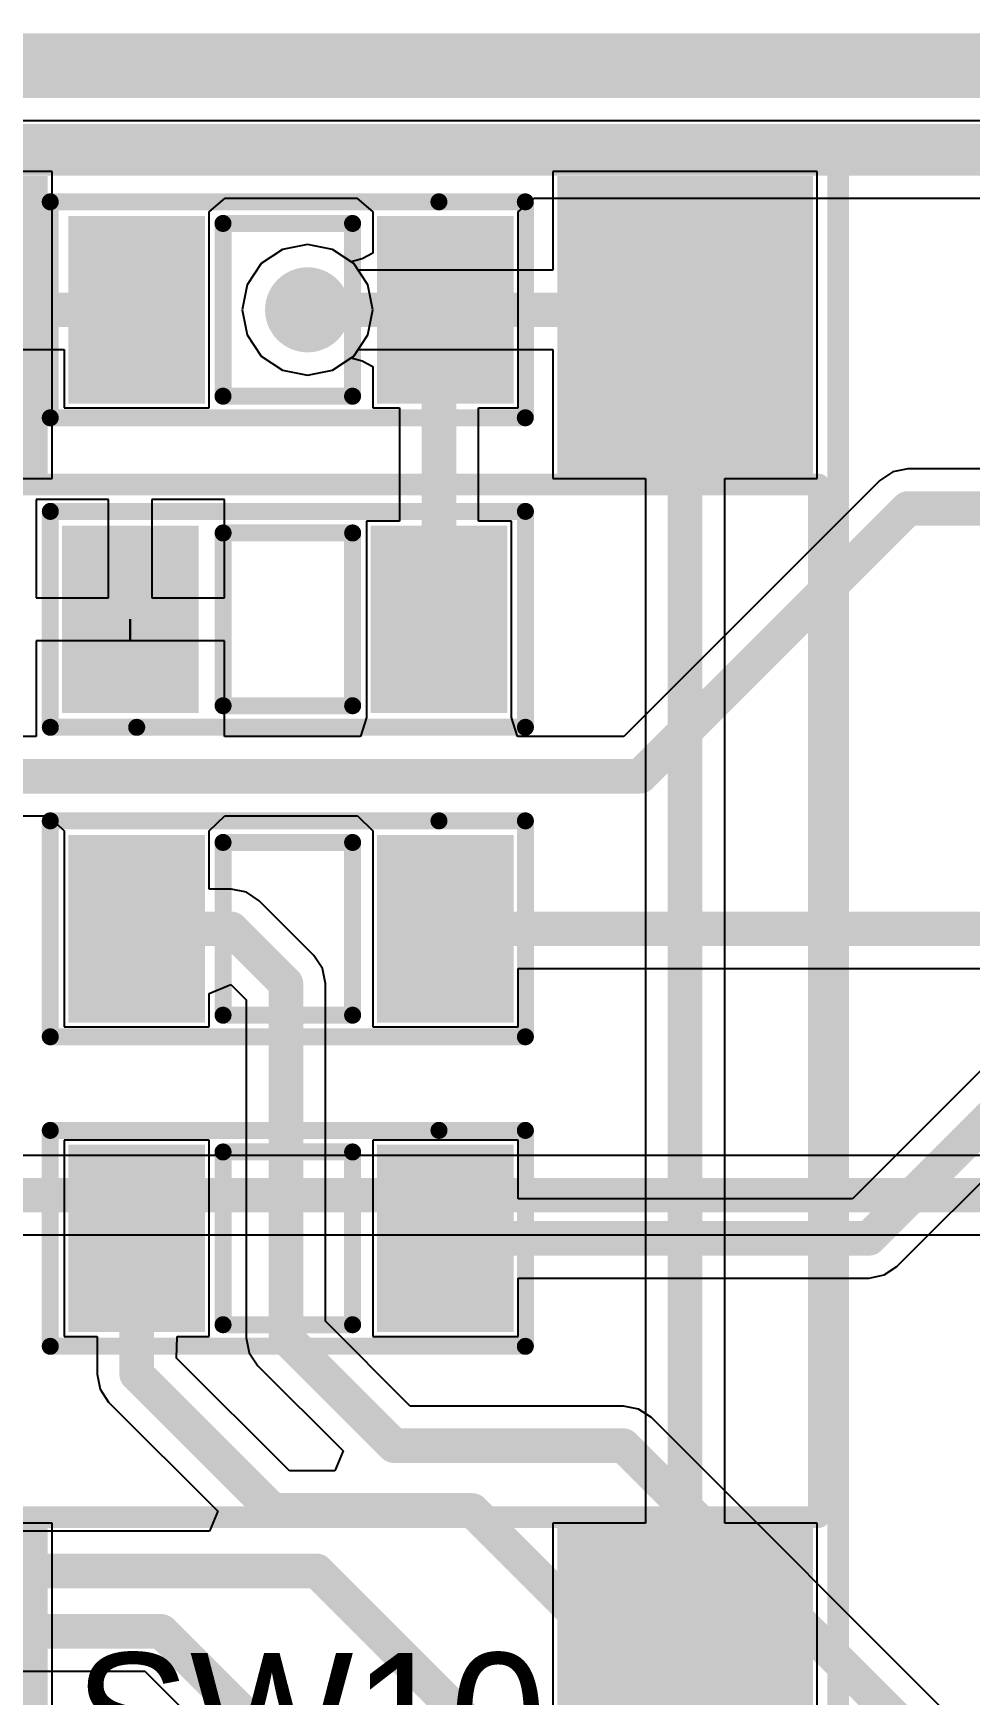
# Model space of a CAD drawing. Header units: millimetres. Extents: x 3.6 to 6.79, y 1.07 to 2.73.
# Drawn here: x 6.0175 to 6.2343, y 2.3493 to 2.734 of the extents above; entities that cross this region are included whole.
import ezdxf

# ---------------------------------------------------------------- set-up
doc = ezdxf.new("R2010")
doc.units = ezdxf.units.MM
doc.header["$MEASUREMENT"] = 0
for name, color, linetype in [('BottomLayer', 5, 'Continuous'), ('BottomOverlay', 54, 'Continuous'), ('BottomPaste', 16, 'Continuous'), ('BottomSolder', 6, 'Continuous'), ('KeepOutLayer', 6, 'Continuous'), ('Mechanical15', 56, 'Continuous'), ('MidLayer1', 16, 'Continuous'), ('MidLayer2', 76, 'Continuous'), ('MultiLayer', 9, 'Continuous'), ('TopLayer', 1, 'Continuous'), ('TopOverlay', 2, 'Continuous'), ('TopPaste', 8, 'Continuous'), ('TopSolder', 216, 'Continuous'), ('ViaHoleLayer', 16, 'Continuous')]:
    doc.layers.add(name, color=color, linetype=linetype)

# ---------------------------------------------------------------- blocks, each defined once
blk = doc.blocks.new('SW2_SMD_24')
at = {"layer": 'Mechanical15', "const_width": 0.005}
for points in [[(0.19685, 0.12402), (0.19685, -0.12402)], [(-0.19685, -0.12402), (0.19685, -0.12402)]]:
    blk.add_lwpolyline(points, dxfattribs=at)
at = {"layer": 'Mechanical15', "const_width": 0.0025}
blk.add_lwpolyline([(0.1956, -0.12402, 1), (0.1981, -0.12402, 1)], format="xyb", close=True, dxfattribs=at)
blk.add_lwpolyline([(0.1956, -0.12402, 1), (0.1981, -0.12402, 1)], format="xyb", close=True, dxfattribs=at)
at = {"layer": 'TopLayer'}
for points in [[(-0.18701, -0.11417), (-0.12598, -0.11417), (-0.18701, -0.06299), (-0.12598, -0.06299)], [(0.12598, -0.11417), (0.18701, -0.11417), (0.12598, -0.06299), (0.18701, -0.06299)]]:
    blk.add_solid(points, dxfattribs=at)
at = {"layer": 'TopOverlay', "const_width": 0.005}
for points in [[(-0.11955, 0.11955), (-0.11955, -0.11955)], [(0.11955, 0.11955), (0.11955, -0.11955)], [(-0.11955, -0.11955), (0.11955, -0.11955)]]:
    blk.add_lwpolyline(points, dxfattribs=at)
at = {"layer": 'TopOverlay', "const_width": 0.0025}
for points in [[(-0.1208, -0.11955, 1), (-0.1183, -0.11955, 1)], [(-0.1208, -0.11955, 1), (-0.1183, -0.11955, 1)], [(0.1183, -0.11955, 1), (0.1208, -0.11955, 1)], [(0.1183, -0.11955, 1), (0.1208, -0.11955, 1)]]:
    blk.add_lwpolyline(points, format="xyb", close=True, dxfattribs=at)
at = {"layer": 'TopPaste'}
for points in [[(-0.18701, -0.11417), (-0.12598, -0.11417), (-0.18701, -0.06299), (-0.12598, -0.06299)], [(0.12598, -0.11417), (0.18701, -0.11417), (0.12598, -0.06299), (0.18701, -0.06299)]]:
    blk.add_solid(points, dxfattribs=at)
at = {"layer": 'TopSolder'}
for points in [[(-0.19101, 0.05899), (-0.12198, 0.05899), (-0.19101, 0.11817), (-0.12198, 0.11817)], [(0.12198, 0.05899), (0.19101, 0.05899), (0.12198, 0.11817), (0.19101, 0.11817)], [(-0.19101, -0.11817), (-0.12198, -0.11817), (-0.19101, -0.05899), (-0.12198, -0.05899)], [(0.12198, -0.11817), (0.19101, -0.11817), (0.12198, -0.05899), (0.19101, -0.05899)]]:
    blk.add_solid(points, dxfattribs=at)
blk = doc.blocks.new('RES_SMD_0603_B_38')
at = {"layer": 'BottomLayer'}
for points in [[(-0.04681, -0.01772), (-0.02319, -0.01772), (-0.04681, 0.01772), (-0.02319, 0.01772)], [(0.02468, -0.01772), (0.0483, -0.01772), (0.02468, 0.01771), (0.0483, 0.01771)]]:
    blk.add_solid(points, dxfattribs=at)
at = {"layer": 'BottomOverlay', "const_width": 0.00394}
for points in [[(0.035, 0.025), (-0.055, 0.025)], [(-0.055, 0.025), (-0.055, -0.025)], [(0.055, 0.025), (0.035, 0.025)], [(0.055, 0.025), (0.055, -0.025)], [(0.015, 0.02), (-0.015, 0.02)], [(-0.015, 0.02), (-0.015, -0.02)], [(0.015, 0.02), (0.015, -0.02)], [(0.015, -0.02), (-0.015, -0.02)], [(0.055, -0.025), (-0.055, -0.025)]]:
    blk.add_lwpolyline(points, dxfattribs=at)
at = {"layer": 'BottomOverlay', "const_width": 0.00197}
for points in [[(-0.05599, 0.025, 1), (-0.05402, 0.025, 1)], [(-0.05599, 0.025, 1), (-0.05402, 0.025, 1)], [(0.03401, 0.025, 1), (0.03598, 0.025, 1)], [(0.03401, 0.025, 1), (0.03598, 0.025, 1)], [(0.05401, 0.025, 1), (0.05598, 0.025, 1)], [(0.05401, 0.025, 1), (0.05598, 0.025, 1)], [(-0.01599, 0.02, 1), (-0.01402, 0.02, 1)], [(-0.01599, 0.02, 1), (-0.01402, 0.02, 1)], [(0.01401, 0.02, 1), (0.01598, 0.02, 1)], [(0.01401, 0.02, 1), (0.01598, 0.02, 1)], [(-0.01599, -0.02, 1), (-0.01402, -0.02, 1)], [(-0.01599, -0.02, 1), (-0.01402, -0.02, 1)], [(0.01401, -0.02, 1), (0.01598, -0.02, 1)], [(0.01401, -0.02, 1), (0.01598, -0.02, 1)], [(-0.05599, -0.025, 1), (-0.05402, -0.025, 1)], [(-0.05599, -0.025, 1), (-0.05402, -0.025, 1)], [(0.05401, -0.025, 1), (0.05598, -0.025, 1)], [(0.05401, -0.025, 1), (0.05598, -0.025, 1)]]:
    blk.add_lwpolyline(points, format="xyb", close=True, dxfattribs=at)
at = {"layer": 'BottomPaste'}
for points in [[(-0.04681, -0.01772), (-0.02319, -0.01772), (-0.04681, 0.01772), (-0.02319, 0.01772)], [(0.02468, -0.01772), (0.0483, -0.01772), (0.02468, 0.01771), (0.0483, 0.01771)]]:
    blk.add_solid(points, dxfattribs=at)
at = {"layer": 'BottomSolder'}
for points in [[(-0.05081, -0.02172), (-0.01919, -0.02172), (-0.05081, 0.02172), (-0.01919, 0.02172)], [(0.02068, -0.02172), (0.0523, -0.02172), (0.02068, 0.02171), (0.0523, 0.02171)]]:
    blk.add_solid(points, dxfattribs=at)
blk = doc.blocks.new('RES_SMD_0603_B_39')
at = {"layer": 'BottomLayer'}
for points in [[(-0.04681, -0.01772), (-0.02319, -0.01772), (-0.04681, 0.01772), (-0.02319, 0.01772)], [(0.02468, -0.01772), (0.0483, -0.01772), (0.02468, 0.01771), (0.0483, 0.01771)]]:
    blk.add_solid(points, dxfattribs=at)
at = {"layer": 'BottomOverlay', "const_width": 0.00394}
for points in [[(-0.055, 0.025), (0.035, 0.025)], [(-0.055, -0.025), (-0.055, 0.025)], [(0.035, 0.025), (0.055, 0.025)], [(0.055, -0.025), (0.055, 0.025)], [(-0.015, 0.02), (0.015, 0.02)], [(-0.015, -0.02), (-0.015, 0.02)], [(0.015, -0.02), (0.015, 0.02)], [(-0.015, -0.02), (0.015, -0.02)], [(-0.055, -0.025), (0.055, -0.025)]]:
    blk.add_lwpolyline(points, dxfattribs=at)
at = {"layer": 'BottomOverlay', "const_width": 0.00197}
for points in [[(-0.05599, 0.025, 1), (-0.05402, 0.025, 1)], [(-0.05599, 0.025, 1), (-0.05402, 0.025, 1)], [(0.03401, 0.025, 1), (0.03598, 0.025, 1)], [(0.03401, 0.025, 1), (0.03598, 0.025, 1)], [(0.05401, 0.025, 1), (0.05598, 0.025, 1)], [(0.05401, 0.025, 1), (0.05598, 0.025, 1)], [(-0.01599, 0.02, 1), (-0.01402, 0.02, 1)], [(-0.01599, 0.02, 1), (-0.01402, 0.02, 1)], [(0.01401, 0.02, 1), (0.01598, 0.02, 1)], [(0.01401, 0.02, 1), (0.01598, 0.02, 1)], [(-0.01599, -0.02, 1), (-0.01402, -0.02, 1)], [(-0.01599, -0.02, 1), (-0.01402, -0.02, 1)], [(0.01401, -0.02, 1), (0.01598, -0.02, 1)], [(0.01401, -0.02, 1), (0.01598, -0.02, 1)], [(-0.05599, -0.025, 1), (-0.05402, -0.025, 1)], [(-0.05599, -0.025, 1), (-0.05402, -0.025, 1)], [(0.05401, -0.025, 1), (0.05598, -0.025, 1)], [(0.05401, -0.025, 1), (0.05598, -0.025, 1)]]:
    blk.add_lwpolyline(points, format="xyb", close=True, dxfattribs=at)
at = {"layer": 'BottomPaste'}
for points in [[(-0.04681, -0.01772), (-0.02319, -0.01772), (-0.04681, 0.01772), (-0.02319, 0.01772)], [(0.02468, -0.01772), (0.0483, -0.01772), (0.02468, 0.01771), (0.0483, 0.01771)]]:
    blk.add_solid(points, dxfattribs=at)
at = {"layer": 'BottomSolder'}
for points in [[(-0.05081, -0.02172), (-0.01919, -0.02172), (-0.05081, 0.02172), (-0.01919, 0.02172)], [(0.02068, -0.02172), (0.0523, -0.02172), (0.02068, 0.02171), (0.0523, 0.02171)]]:
    blk.add_solid(points, dxfattribs=at)
blk = doc.blocks.new('RES_SMD_0603_B_53')
at = {"layer": 'BottomLayer'}
for points in [[(-0.04681, -0.01772), (-0.02319, -0.01772), (-0.04681, 0.01772), (-0.02319, 0.01772)], [(0.02468, -0.01772), (0.0483, -0.01772), (0.02468, 0.01771), (0.0483, 0.01771)]]:
    blk.add_solid(points, dxfattribs=at)
at = {"layer": 'BottomOverlay', "const_width": 0.00394}
for points in [[(-0.055, 0.025), (0.035, 0.025)], [(-0.055, -0.025), (-0.055, 0.025)], [(0.035, 0.025), (0.055, 0.025)], [(0.055, -0.025), (0.055, 0.025)], [(-0.015, 0.02), (0.015, 0.02)], [(-0.015, -0.02), (-0.015, 0.02)], [(0.015, -0.02), (0.015, 0.02)], [(-0.015, -0.02), (0.015, -0.02)], [(-0.055, -0.025), (0.055, -0.025)]]:
    blk.add_lwpolyline(points, dxfattribs=at)
at = {"layer": 'BottomOverlay', "const_width": 0.00197}
for points in [[(-0.05599, 0.025, 1), (-0.05402, 0.025, 1)], [(-0.05599, 0.025, 1), (-0.05402, 0.025, 1)], [(0.03401, 0.025, 1), (0.03598, 0.025, 1)], [(0.03401, 0.025, 1), (0.03598, 0.025, 1)], [(0.05401, 0.025, 1), (0.05598, 0.025, 1)], [(0.05401, 0.025, 1), (0.05598, 0.025, 1)], [(-0.01599, 0.02, 1), (-0.01402, 0.02, 1)], [(-0.01599, 0.02, 1), (-0.01402, 0.02, 1)], [(0.01401, 0.02, 1), (0.01598, 0.02, 1)], [(0.01401, 0.02, 1), (0.01598, 0.02, 1)], [(-0.01599, -0.02, 1), (-0.01402, -0.02, 1)], [(-0.01599, -0.02, 1), (-0.01402, -0.02, 1)], [(0.01401, -0.02, 1), (0.01598, -0.02, 1)], [(0.01401, -0.02, 1), (0.01598, -0.02, 1)], [(-0.05599, -0.025, 1), (-0.05402, -0.025, 1)], [(-0.05599, -0.025, 1), (-0.05402, -0.025, 1)], [(0.05401, -0.025, 1), (0.05598, -0.025, 1)], [(0.05401, -0.025, 1), (0.05598, -0.025, 1)]]:
    blk.add_lwpolyline(points, format="xyb", close=True, dxfattribs=at)
at = {"layer": 'BottomPaste'}
for points in [[(-0.04681, -0.01772), (-0.02319, -0.01772), (-0.04681, 0.01772), (-0.02319, 0.01772)], [(0.02468, -0.01772), (0.0483, -0.01772), (0.02468, 0.01771), (0.0483, 0.01771)]]:
    blk.add_solid(points, dxfattribs=at)
at = {"layer": 'BottomSolder'}
for points in [[(-0.05081, -0.02172), (-0.01919, -0.02172), (-0.05081, 0.02172), (-0.01919, 0.02172)], [(0.02068, -0.02172), (0.0523, -0.02172), (0.02068, 0.02171), (0.0523, 0.02171)]]:
    blk.add_solid(points, dxfattribs=at)
blk = doc.blocks.new('RES_SMD_0603_B_54')
at = {"layer": 'BottomLayer'}
for points in [[(-0.04681, -0.01772), (-0.02319, -0.01772), (-0.04681, 0.01772), (-0.02319, 0.01772)], [(0.02468, -0.01772), (0.0483, -0.01772), (0.02468, 0.01771), (0.0483, 0.01771)]]:
    blk.add_solid(points, dxfattribs=at)
at = {"layer": 'BottomOverlay', "const_width": 0.00394}
for points in [[(-0.055, 0.025), (0.035, 0.025)], [(-0.055, -0.025), (-0.055, 0.025)], [(0.035, 0.025), (0.055, 0.025)], [(0.055, -0.025), (0.055, 0.025)], [(-0.015, 0.02), (0.015, 0.02)], [(-0.015, -0.02), (-0.015, 0.02)], [(0.015, -0.02), (0.015, 0.02)], [(-0.015, -0.02), (0.015, -0.02)], [(-0.055, -0.025), (0.055, -0.025)]]:
    blk.add_lwpolyline(points, dxfattribs=at)
at = {"layer": 'BottomOverlay', "const_width": 0.00197}
for points in [[(-0.05599, 0.025, 1), (-0.05402, 0.025, 1)], [(-0.05599, 0.025, 1), (-0.05402, 0.025, 1)], [(0.03401, 0.025, 1), (0.03598, 0.025, 1)], [(0.03401, 0.025, 1), (0.03598, 0.025, 1)], [(0.05401, 0.025, 1), (0.05598, 0.025, 1)], [(0.05401, 0.025, 1), (0.05598, 0.025, 1)], [(-0.01599, 0.02, 1), (-0.01402, 0.02, 1)], [(-0.01599, 0.02, 1), (-0.01402, 0.02, 1)], [(0.01401, 0.02, 1), (0.01598, 0.02, 1)], [(0.01401, 0.02, 1), (0.01598, 0.02, 1)], [(-0.01599, -0.02, 1), (-0.01402, -0.02, 1)], [(-0.01599, -0.02, 1), (-0.01402, -0.02, 1)], [(0.01401, -0.02, 1), (0.01598, -0.02, 1)], [(0.01401, -0.02, 1), (0.01598, -0.02, 1)], [(-0.05599, -0.025, 1), (-0.05402, -0.025, 1)], [(-0.05599, -0.025, 1), (-0.05402, -0.025, 1)], [(0.05401, -0.025, 1), (0.05598, -0.025, 1)], [(0.05401, -0.025, 1), (0.05598, -0.025, 1)]]:
    blk.add_lwpolyline(points, format="xyb", close=True, dxfattribs=at)
at = {"layer": 'BottomPaste'}
for points in [[(-0.04681, -0.01772), (-0.02319, -0.01772), (-0.04681, 0.01772), (-0.02319, 0.01772)], [(0.02468, -0.01772), (0.0483, -0.01772), (0.02468, 0.01771), (0.0483, 0.01771)]]:
    blk.add_solid(points, dxfattribs=at)
at = {"layer": 'BottomSolder'}
for points in [[(-0.05081, -0.02172), (-0.01919, -0.02172), (-0.05081, 0.02172), (-0.01919, 0.02172)], [(0.02068, -0.02172), (0.0523, -0.02172), (0.02068, 0.02171), (0.0523, 0.02171)]]:
    blk.add_solid(points, dxfattribs=at)

msp = doc.modelspace()

# ---------------------------------------------------------------- linework, layer by layer
at = {"layer": 'BottomLayer'}
for p, q in [((6.05824, 2.69272), (6.06195, 2.69583)), ((6.06195, 2.69583), (6.0924, 2.69583)), ((6.0924, 2.69583), (6.09611, 2.69271)), ((6.12973, 2.69271), (6.13344, 2.69583)), ((6.13344, 2.69583), (6.54091, 2.69583)), ((6.05824, 2.64728), (6.05824, 2.69272)), ((6.09611, 2.69271), (6.09611, 2.69083)), ((6.09611, 2.69083), (6.09611, 2.68311)), ((6.12973, 2.69083), (6.12973, 2.69271)), ((6.12973, 2.64728), (6.12973, 2.69083)), ((6.07521, 2.68398), (6.0703, 2.6807)), ((6.081, 2.68513), (6.07521, 2.68398)), ((6.0868, 2.68398), (6.081, 2.68513)), ((6.09111, 2.6811), (6.0868, 2.68398)), ((6.09368, 2.68178), (6.09111, 2.6811)), ((6.09611, 2.68311), (6.09368, 2.68178)), ((6.0703, 2.6807), (6.06702, 2.67579)), ((6.06702, 2.67579), (6.06587, 2.67)), ((6.06587, 2.67), (6.06702, 2.6642)), ((6.06702, 2.6642), (6.0703, 2.65929)), ((5.87108, 2.66082), (6.02462, 2.66082)), ((6.02462, 2.66082), (6.02462, 2.64728)), ((6.0703, 2.65929), (6.07521, 2.65601)), ((6.0868, 2.65601), (6.09111, 2.65889)), ((6.09111, 2.65889), (6.09368, 2.65821)), ((6.07521, 2.65601), (6.081, 2.65486)), ((6.081, 2.65486), (6.0868, 2.65601)), ((6.09368, 2.65821), (6.09611, 2.65688)), ((6.09611, 2.65688), (6.09611, 2.64728)), ((6.02462, 2.64728), (6.05824, 2.64728)), ((6.09611, 2.64728), (6.10226, 2.64728)), ((6.10226, 2.64728), (6.10226, 2.62105)), ((6.12062, 2.62105), (6.12062, 2.64728)), ((6.12062, 2.64728), (6.12973, 2.64728)), ((6.21649, 2.63248), (6.21351, 2.63049)), ((6.22, 2.63318), (6.21649, 2.63248)), ((6.252, 2.63318), (6.22, 2.63318)), ((6.21351, 2.63049), (6.1542, 2.57118)), ((6.03495, 2.62605), (6.01814, 2.62605)), ((6.01814, 2.62605), (6.01814, 2.60334)), ((6.03495, 2.60334), (6.03495, 2.62605)), ((6.06176, 2.62605), (6.04495, 2.62605)), ((6.04495, 2.62605), (6.04495, 2.60334)), ((6.06176, 2.60334), (6.06176, 2.62605)), ((6.10226, 2.62105), (6.09463, 2.62105)), ((6.09463, 2.62105), (6.09463, 2.57618)), ((6.12825, 2.62105), (6.12062, 2.62105)), ((6.12825, 2.57618), (6.12825, 2.62105)), ((6.01814, 2.60334), (6.03495, 2.60334)), ((6.04495, 2.60334), (6.06176, 2.60334)), ((6.03995, 2.59334), (6.03995, 2.59834)), ((6.03995, 2.59834), (6.03995, 2.59834)), ((6.03995, 2.59834), (6.03995, 2.59334)), ((6.03995, 2.59334), (6.01814, 2.59334)), ((6.01814, 2.59334), (6.01814, 2.57118)), ((6.06176, 2.59334), (6.03995, 2.59334)), ((6.06176, 2.57118), (6.06176, 2.59334)), ((6.09463, 2.57562), (6.09328, 2.57118)), ((6.09463, 2.57618), (6.09463, 2.57562)), ((6.12825, 2.57562), (6.12825, 2.57618)), ((6.1296, 2.57118), (6.12825, 2.57562)), ((6.01814, 2.57118), (5.925, 2.57118)), ((6.09328, 2.57118), (6.06176, 2.57118)), ((6.1542, 2.57118), (6.1296, 2.57118)), ((6.30682, 2.5638), (6.20719, 2.46417)), ((5.9288, 2.55282), (6.02105, 2.55282)), ((6.02105, 2.55282), (6.02463, 2.54938)), ((6.05825, 2.54938), (6.06183, 2.55282)), ((6.06183, 2.55282), (6.09255, 2.55282)), ((6.09255, 2.55282), (6.09612, 2.54938)), ((6.02463, 2.54938), (6.02463, 2.54782)), ((6.02463, 2.54782), (6.02463, 2.50395)), ((6.05825, 2.54782), (6.05825, 2.54938)), ((6.05825, 2.53584), (6.05825, 2.54782)), ((6.09612, 2.54938), (6.09612, 2.54782)), ((6.09612, 2.54782), (6.09612, 2.50395)), ((6.06333, 2.53584), (6.05825, 2.53584)), ((6.06684, 2.53514), (6.06333, 2.53584)), ((6.06982, 2.53316), (6.06684, 2.53514)), ((6.08249, 2.52049), (6.06982, 2.53316)), ((6.08448, 2.51751), (6.08249, 2.52049)), ((6.08518, 2.514), (6.08448, 2.51751)), ((6.12974, 2.50395), (6.12974, 2.51749)), ((6.12974, 2.51749), (6.23866, 2.51749)), ((6.05825, 2.5117), (6.06325, 2.51377)), ((6.06325, 2.51377), (6.06682, 2.5102)), ((6.08518, 2.4358), (6.08518, 2.514)), ((6.05825, 2.50395), (6.05825, 2.5117)), ((6.06682, 2.5102), (6.06682, 2.432)), ((6.02463, 2.50395), (6.05825, 2.50395)), ((6.09612, 2.50395), (6.12974, 2.50395)), ((6.05825, 2.47772), (6.02463, 2.47772)), ((6.02463, 2.47772), (6.02463, 2.43228)), ((6.05825, 2.43228), (6.05825, 2.47772)), ((6.12974, 2.47771), (6.09612, 2.47771)), ((6.09612, 2.47771), (6.09612, 2.43228)), ((6.12974, 2.46417), (6.12974, 2.47771)), ((6.21748, 2.44851), (6.24789, 2.47892)), ((6.20719, 2.46417), (6.12974, 2.46417)), ((6.21451, 2.44652), (6.21748, 2.44851)), ((6.12974, 2.43228), (6.12974, 2.44582)), ((6.12974, 2.44582), (6.211, 2.44582)), ((6.211, 2.44582), (6.21451, 2.44652)), ((6.1048, 2.41618), (6.08518, 2.4358)), ((6.02463, 2.43228), (6.03226, 2.43228)), ((6.03226, 2.43228), (6.03226, 2.42356)), ((6.05069, 2.42728), (6.0508, 2.43228)), ((6.0508, 2.43228), (6.05825, 2.43228)), ((6.06682, 2.432), (6.06752, 2.42849)), ((6.09612, 2.43228), (6.12974, 2.43228)), ((6.06752, 2.42849), (6.06951, 2.42551)), ((6.0768, 2.40118), (6.05069, 2.42728)), ((6.06951, 2.42551), (6.08923, 2.4058)), ((6.03226, 2.42356), (6.03296, 2.42005)), ((6.03296, 2.42005), (6.03495, 2.41707)), ((6.03495, 2.41707), (6.06023, 2.3918)), ((6.15414, 2.41618), (6.1048, 2.41618)), ((6.15765, 2.41548), (6.15414, 2.41618)), ((6.16063, 2.41349), (6.15765, 2.41548)), ((6.34103, 2.23308), (6.16063, 2.41349)), ((6.08923, 2.4058), (6.08731, 2.40118)), ((6.08731, 2.40118), (6.0768, 2.40118)), ((6.06023, 2.3918), (6.05831, 2.38718)), ((6.05831, 2.38718), (5.8338, 2.38718)), ((5.81, 2.35482), (6.04334, 2.35482)), ((6.04334, 2.35482), (6.17806, 2.22011))]:
    msp.add_line(p, q, dxfattribs=at)
for points, const_width in [([(5.52823, 2.70704), (6.54556, 2.70704)], 0.012), ([(5.85426, 2.67), (6.04143, 2.67)], 0.008), ([(6.081, 2.67), (6.11292, 2.67)], 0.008), ([(6.11144, 2.66852), (6.11292, 2.67)], 0.008), ([(6.11144, 2.59833), (6.11144, 2.66852)], 0.008), ([(6.158, 2.562), (6.22, 2.624)], 0.008), ([(6.22, 2.624), (6.264, 2.624)], 0.008), ([(5.925, 2.562), (6.158, 2.562)], 0.008), ([(6.211, 2.455), (6.316, 2.56)], 0.008), ([(6.04144, 2.52667), (6.06333, 2.52667)], 0.008), ([(6.06333, 2.52667), (6.076, 2.514)], 0.008), ([(6.11293, 2.52666), (6.23866, 2.52666)], 0.008), ([(6.076, 2.432), (6.076, 2.514)], 0.008), ([(6.04144, 2.42356), (6.04144, 2.455)], 0.008), ([(6.11293, 2.455), (6.211, 2.455)], 0.008), ([(6.076, 2.432), (6.101, 2.407)], 0.008), ([(6.04144, 2.42356), (6.073, 2.392)], 0.008), ([(6.101, 2.407), (6.15414, 2.407)], 0.008), ([(6.15414, 2.407), (6.35291, 2.20824)], 0.008), ([(6.073, 2.392), (6.11914, 2.392)], 0.008), ([(6.11914, 2.392), (6.30291, 2.20824)], 0.008), ([(5.83, 2.378), (6.08314, 2.378)], 0.008), ([(6.08314, 2.378), (6.25291, 2.20824)], 0.008), ([(5.81, 2.364), (6.04714, 2.364)], 0.008), ([(6.04714, 2.364), (6.20291, 2.20824)], 0.008)]:
    msp.add_lwpolyline(points, dxfattribs=dict(at, const_width=const_width))
for points, const_width in [([(6.07608, 2.67, 1), (6.08593, 2.67, 1)], 0.00984), ([(6.03943, 2.67, 1), (6.04343, 2.67, 1)], 0.004), ([(6.079, 2.67, 1), (6.083, 2.67, 1)], 0.004), ([(6.11092, 2.67, 1), (6.11492, 2.67, 1)], 0.004), ([(6.11092, 2.67, 1), (6.11492, 2.67, 1)], 0.004), ([(6.10944, 2.66852, 1), (6.11344, 2.66852, 1)], 0.004), ([(6.10944, 2.66852, 1), (6.11344, 2.66852, 1)], 0.004), ([(6.218, 2.624, 1), (6.222, 2.624, 1)], 0.004), ([(6.218, 2.624, 1), (6.222, 2.624, 1)], 0.004), ([(6.10944, 2.59833, 1), (6.11344, 2.59833, 1)], 0.004), ([(6.156, 2.562, 1), (6.16, 2.562, 1)], 0.004), ([(6.156, 2.562, 1), (6.16, 2.562, 1)], 0.004), ([(6.03944, 2.52667, 1), (6.04344, 2.52667, 1)], 0.004), ([(6.06133, 2.52667, 1), (6.06533, 2.52667, 1)], 0.004), ([(6.06133, 2.52667, 1), (6.06533, 2.52667, 1)], 0.004), ([(6.11093, 2.52666, 1), (6.11493, 2.52666, 1)], 0.004), ([(6.074, 2.514, 1), (6.078, 2.514, 1)], 0.004), ([(6.074, 2.514, 1), (6.078, 2.514, 1)], 0.004), ([(6.03944, 2.455, 1), (6.04344, 2.455, 1)], 0.004), ([(6.11093, 2.455, 1), (6.11493, 2.455, 1)], 0.004), ([(6.209, 2.455, 1), (6.213, 2.455, 1)], 0.004), ([(6.209, 2.455, 1), (6.213, 2.455, 1)], 0.004), ([(6.074, 2.432, 1), (6.078, 2.432, 1)], 0.004), ([(6.074, 2.432, 1), (6.078, 2.432, 1)], 0.004), ([(6.03944, 2.42356, 1), (6.04344, 2.42356, 1)], 0.004), ([(6.03944, 2.42356, 1), (6.04344, 2.42356, 1)], 0.004), ([(6.099, 2.407, 1), (6.103, 2.407, 1)], 0.004), ([(6.099, 2.407, 1), (6.103, 2.407, 1)], 0.004), ([(6.15214, 2.407, 1), (6.15614, 2.407, 1)], 0.004), ([(6.15214, 2.407, 1), (6.15614, 2.407, 1)], 0.004), ([(6.071, 2.392, 1), (6.075, 2.392, 1)], 0.004), ([(6.071, 2.392, 1), (6.075, 2.392, 1)], 0.004), ([(6.11714, 2.392, 1), (6.12114, 2.392, 1)], 0.004), ([(6.11714, 2.392, 1), (6.12114, 2.392, 1)], 0.004), ([(6.08114, 2.378, 1), (6.08514, 2.378, 1)], 0.004), ([(6.08114, 2.378, 1), (6.08514, 2.378, 1)], 0.004), ([(6.04514, 2.364, 1), (6.04914, 2.364, 1)], 0.004), ([(6.04514, 2.364, 1), (6.04914, 2.364, 1)], 0.004)]:
    msp.add_lwpolyline(points, format="xyb", close=True, dxfattribs=dict(at, const_width=const_width))
at = {"layer": 'KeepOutLayer', "const_width": 0.015}
msp.add_lwpolyline([(3.622, 2.72654), (6.77161, 2.72654)], dxfattribs=at)
at = {"layer": 'MidLayer1'}
for p, q in [((3.63474, 2.7138), (6.75886, 2.7138)), ((6.07521, 2.68398), (6.0703, 2.6807)), ((6.081, 2.68513), (6.07521, 2.68398)), ((6.0868, 2.68398), (6.081, 2.68513)), ((6.09171, 2.6807), (6.0868, 2.68398)), ((6.0703, 2.6807), (6.06702, 2.67579)), ((6.09499, 2.67579), (6.09171, 2.6807)), ((6.06702, 2.67579), (6.06587, 2.67)), ((6.09614, 2.67), (6.09499, 2.67579)), ((6.06587, 2.67), (6.06702, 2.6642)), ((6.09499, 2.6642), (6.09614, 2.67)), ((6.06702, 2.6642), (6.0703, 2.65929)), ((6.09171, 2.65929), (6.09499, 2.6642)), ((6.0703, 2.65929), (6.07521, 2.65601)), ((6.0868, 2.65601), (6.09171, 2.65929)), ((6.07521, 2.65601), (6.081, 2.65486)), ((6.081, 2.65486), (6.0868, 2.65601)), ((6.27828, 2.47418), (5.928, 2.47418)), ((5.93565, 2.45582), (6.27828, 2.45582))]:
    msp.add_line(p, q, dxfattribs=at)
at = {"layer": 'MidLayer1', "const_width": 0.00984}
msp.add_lwpolyline([(6.07608, 2.67, 1), (6.08593, 2.67, 1)], format="xyb", close=True, dxfattribs=at)
at = {"layer": 'MidLayer1', "const_width": 0.008}
msp.add_lwpolyline([(5.928, 2.465), (6.29, 2.465)], dxfattribs=at)
at = {"layer": 'MidLayer2'}
for p, q in [((3.63474, 2.7138), (6.75886, 2.7138)), ((6.07521, 2.68398), (6.0703, 2.6807)), ((6.081, 2.68513), (6.07521, 2.68398)), ((6.0868, 2.68398), (6.081, 2.68513)), ((6.09171, 2.6807), (6.0868, 2.68398)), ((6.0703, 2.6807), (6.06702, 2.67579)), ((6.09499, 2.67579), (6.09171, 2.6807)), ((6.06702, 2.67579), (6.06587, 2.67)), ((6.09614, 2.67), (6.09499, 2.67579)), ((6.06587, 2.67), (6.06702, 2.6642)), ((6.09499, 2.6642), (6.09614, 2.67)), ((6.06702, 2.6642), (6.0703, 2.65929)), ((6.09171, 2.65929), (6.09499, 2.6642)), ((6.0703, 2.65929), (6.07521, 2.65601)), ((6.0868, 2.65601), (6.09171, 2.65929)), ((6.07521, 2.65601), (6.081, 2.65486)), ((6.081, 2.65486), (6.0868, 2.65601))]:
    msp.add_line(p, q, dxfattribs=at)
at = {"layer": 'MidLayer2', "const_width": 0.00984}
msp.add_lwpolyline([(6.07608, 2.67, 1), (6.08593, 2.67, 1)], format="xyb", close=True, dxfattribs=at)
at = {"layer": 'MultiLayer', "const_width": 0.00984}
msp.add_lwpolyline([(6.07608, 2.67, 1), (6.08593, 2.67, 1)], format="xyb", close=True, dxfattribs=at)
at = {"layer": 'TopLayer'}
for p, q in [((3.63474, 2.7138), (6.75886, 2.7138)), ((6.02184, 2.70201), (5.96066, 2.70201)), ((6.02184, 2.63098), (6.02184, 2.70201)), ((6.199, 2.70201), (6.13782, 2.70201)), ((6.13782, 2.70201), (6.13782, 2.67917)), ((6.199, 2.63098), (6.199, 2.70201)), ((6.07521, 2.68398), (6.0703, 2.6807)), ((6.081, 2.68513), (6.07521, 2.68398)), ((6.0868, 2.68398), (6.081, 2.68513)), ((6.09171, 2.6807), (6.0868, 2.68398)), ((6.0703, 2.6807), (6.06702, 2.67579)), ((6.09272, 2.67917), (6.09171, 2.6807)), ((6.13782, 2.67917), (6.09272, 2.67917)), ((6.06702, 2.67579), (6.06587, 2.67)), ((6.06587, 2.67), (6.06702, 2.6642)), ((6.06702, 2.6642), (6.0703, 2.65929)), ((6.0703, 2.65929), (6.07521, 2.65601)), ((6.0868, 2.65601), (6.09171, 2.65929)), ((6.09171, 2.65929), (6.09272, 2.66082)), ((6.09272, 2.66082), (6.13782, 2.66082)), ((6.13782, 2.66082), (6.13782, 2.63098)), ((6.07521, 2.65601), (6.081, 2.65486)), ((6.081, 2.65486), (6.0868, 2.65601)), ((6.00042, 2.63098), (6.02184, 2.63098)), ((6.13782, 2.63098), (6.15924, 2.63098)), ((6.15924, 2.63098), (6.15924, 2.38902)), ((6.17759, 2.38902), (6.17759, 2.63098)), ((6.17759, 2.63098), (6.199, 2.63098)), ((6.02184, 2.38902), (6.00042, 2.38902)), ((6.02184, 2.31799), (6.02184, 2.38902)), ((6.15924, 2.38902), (6.13782, 2.38902)), ((6.13782, 2.38902), (6.13782, 2.31799)), ((6.199, 2.38902), (6.17759, 2.38902)), ((6.199, 2.31799), (6.199, 2.38902))]:
    msp.add_line(p, q, dxfattribs=at)
for points, const_width in [([(6.07608, 2.67, 1), (6.08593, 2.67, 1)], 0.00984), ([(6.079, 2.67, 1), (6.083, 2.67, 1)], 0.004), ([(6.16291, 2.67, 1), (6.16691, 2.67, 1)], 0.004), ([(6.16291, 2.67, 1), (6.16691, 2.67, 1)], 0.004), ([(6.16641, 2.6665, 1), (6.17041, 2.6665, 1)], 0.004), ([(6.16641, 2.6665, 1), (6.17041, 2.6665, 1)], 0.004), ([(6.16641, 2.3535, 1), (6.17041, 2.3535, 1)], 0.004)]:
    msp.add_lwpolyline(points, format="xyb", close=True, dxfattribs=dict(at, const_width=const_width))
at = {"layer": 'TopLayer', "const_width": 0.008}
for points in [[(6.081, 2.67), (6.16491, 2.67)], [(6.16491, 2.67), (6.16841, 2.6665)], [(6.16841, 2.3535), (6.16841, 2.6665)]]:
    msp.add_lwpolyline(points, dxfattribs=at)
at = {"layer": 'ViaHoleLayer', "const_width": 0.00591}
msp.add_lwpolyline([(6.07805, 2.67, 1), (6.08396, 2.67, 1)], format="xyb", close=True, dxfattribs=at)

# ---------------------------------------------------------------- block references
for name, p, rotation in [('SW2_SMD_24', (6.07983, 2.51), 90), ('RES_SMD_0603_B_39', (6.07643, 2.67), 360), ('RES_SMD_0603_B_38', (6.07644, 2.59833), 180), ('RES_SMD_0603_B_53', (6.07644, 2.52667), 360), ('RES_SMD_0603_B_54', (6.07644, 2.455), 360)]:
    msp.add_blockref(name, p, dxfattribs=dict(rotation=rotation))

# ---------------------------------------------------------------- texts
at = {"layer": 'TopOverlay'}
msp.add_text('SW10', height=0.03, dxfattribs=at).set_placement((6.027, 2.329))

doc.saveas('drawing.dxf')
